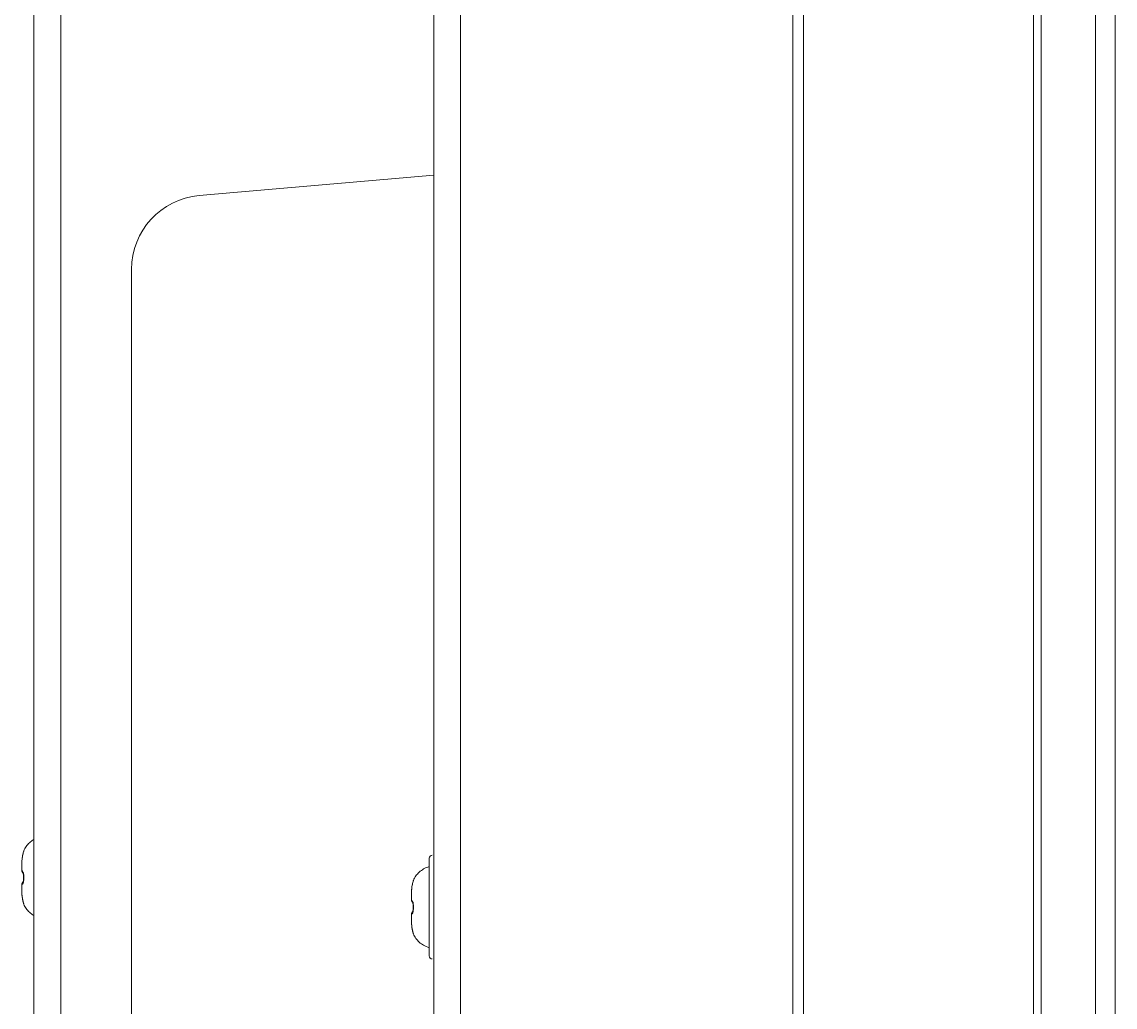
# Model space of a CAD drawing. Extents: x -382 to 1420, y -377 to 265.
# Drawn here: x -360.875 to -357.97, y -8.895 to -6.276 of the extents above; entities that cross this region are included whole.
import ezdxf

# ---------------------------------------------------------------- set-up
doc = ezdxf.new("R2010")
doc.units = 0
doc.header["$MEASUREMENT"] = 0
doc.layers.add('PDF_レイヤー 1', color=7, linetype='CONTINUOUS')

msp = doc.modelspace()

# ---------------------------------------------------------------- linework, layer by layer
at = {"layer": 'PDF_レイヤー 1', "lineweight": 0}
for points in [[(-358.02171, 7.05571), (-358.1667, 7.06835), (-358.1667, -25.76026)], [(-358.18636, -25.74844), (-358.18636, 7.05656)], [(-358.18636, -25.74055), (-358.18636, 7.04876)], [(-357.96984, 7.00387), (-358.02164, 7.05567), (-358.02164, -25.74753)], [(-358.02164, -25.74746), (-357.96984, -25.69579), (-357.96984, 7.00394)], [(-359.70952, -21.45991), (-359.70952, 5.1687), (-358.82682, 6.84425)], [(-358.82676, 6.84428), (-358.82676, -25.61062), (-358.1864, -25.61062)], [(-360.8436, -2.02815), (-360.8436, -25.70896)], [(-360.84365, -5.78133), (-360.77172, -5.78133), (-360.77172, -16.9502)], [(-360.87037, -8.48128), (-360.87135, -8.48503)], [(-360.87371, -8.49585), (-360.87371, -8.49585)], [(-360.87201, -8.53797), (-360.87201, -8.53797)], [(-360.87374, -8.56869), (-360.87387, -8.56869), (-360.87401, -8.56869), (-360.87415, -8.56869), (-360.87429, -8.56869), (-360.87443, -8.56869), (-360.87457, -8.56869), (-360.87471, -8.56869), (-360.87485, -8.56869), (-360.87499, -8.56869), (-360.87512, -8.56855), (-360.87512, -8.58813)], [(-360.87194, -8.56319), (-360.87208, -8.56347), (-360.8725, -8.56388), (-360.87278, -8.56444), (-360.87292, -8.56458), (-360.87319, -8.56513), (-360.87333, -8.56569), (-360.87347, -8.56625), (-360.87361, -8.56694), (-360.87375, -8.5675), (-360.87375, -8.56805), (-360.87375, -8.56875)], [(-360.87371, -8.56869), (-360.87343, -8.56855), (-360.87315, -8.56827), (-360.87274, -8.56786), (-360.87246, -8.5673), (-360.87232, -8.56688), (-360.87204, -8.56647), (-360.8719, -8.56591), (-360.87162, -8.56536), (-360.87149, -8.5648), (-360.87135, -8.56425), (-360.87121, -8.56369)], [(-360.8716, -8.56204), (-360.87201, -8.56343)], [(-360.87201, -8.5634), (-360.87201, -8.5634)], [(-360.87003, -8.55221), (-360.87017, -8.55221), (-360.8703, -8.55221), (-360.87044, -8.55221), (-360.87058, -8.55221), (-360.87058, -8.55415), (-360.87072, -8.55651), (-360.87086, -8.55859), (-360.87114, -8.5604), (-360.87142, -8.56165), (-360.87155, -8.56207)], [(-360.87058, -8.55369), (-360.87058, -8.55591), (-360.87086, -8.558), (-360.87114, -8.5598), (-360.87142, -8.56133), (-360.87155, -8.56202)], [(-360.87092, -8.56251), (-360.87092, -8.56223), (-360.87078, -8.56126), (-360.8705, -8.56015), (-360.8705, -8.55945), (-360.87036, -8.55834), (-360.87022, -8.55737), (-360.87008, -8.5564), (-360.87008, -8.55529), (-360.87008, -8.55418), (-360.87008, -8.5532), (-360.87008, -8.55223)], [(-360.87058, -8.54719), (-360.87058, -8.54927)], [(-360.87003, -8.54922), (-360.87017, -8.54922), (-360.8703, -8.54922), (-360.87044, -8.54922), (-360.87058, -8.54922), (-360.87058, -8.55019)], [(-360.87058, -8.55023), (-360.87058, -8.55218)], [(-360.87004, -8.55221), (-360.87004, -8.54929)], [(-359.83505, -8.56001), (-359.83602, -8.56376)], [(-360.87512, -8.58808), (-360.87499, -8.59419)], [(-360.87493, -8.59424), (-360.87451, -8.60049)], [(-359.83837, -8.57465), (-359.83837, -8.57465)], [(-360.87444, -8.60056), (-360.87375, -8.60556)], [(-360.87037, -8.61988), (-360.87065, -8.61891), (-360.87107, -8.61738), (-360.87121, -8.61696), (-360.87149, -8.61557), (-360.8719, -8.61419), (-360.87218, -8.6128), (-360.8726, -8.61127), (-360.87287, -8.60988), (-360.87315, -8.60835), (-360.87343, -8.60696), (-360.87371, -8.60544)], [(-360.87371, -8.60551), (-360.87343, -8.60689)], [(-360.87371, -8.60551), (-360.87371, -8.60551)], [(-360.8735, -8.60673), (-360.87322, -8.60812)], [(-360.87329, -8.60781), (-360.87301, -8.6092)], [(-360.8731, -8.60883), (-360.87296, -8.60994)], [(-360.87303, -8.60924), (-360.87275, -8.61091)], [(-360.87282, -8.61032), (-360.87254, -8.61185)], [(-360.87255, -8.61141), (-360.87228, -8.61266)], [(-360.87235, -8.61235), (-360.87207, -8.6136)], [(-360.87214, -8.6133), (-360.87186, -8.61441)], [(-360.87194, -8.61419), (-360.87167, -8.61516)], [(-360.87174, -8.61501), (-360.87132, -8.61653)], [(-360.87153, -8.61581), (-360.87042, -8.62012)], [(-360.87119, -8.6171), (-360.87036, -8.62002)], [(-360.87004, -8.62143), (-360.87004, -8.6213), (-360.87004, -8.62116), (-360.87004, -8.62102), (-360.87004, -8.62088), (-360.87018, -8.62074), (-360.87018, -8.6206), (-360.87018, -8.62046), (-360.87032, -8.62032), (-360.87032, -8.62019), (-360.87032, -8.62005), (-360.87032, -8.61991)], [(-360.84372, -8.65161), (-360.84678, -8.64967), (-360.8497, -8.64759), (-360.85247, -8.6455), (-360.85511, -8.64314), (-360.85747, -8.64092), (-360.85969, -8.63856), (-360.86178, -8.63606), (-360.86372, -8.63328), (-360.86553, -8.6305), (-360.86706, -8.62773), (-360.86858, -8.62467), (-360.86997, -8.62162), (-360.86997, -8.62148)], [(-359.83524, -8.62592), (-359.83524, -8.628)], [(-359.83469, -8.62795), (-359.83483, -8.62795), (-359.83497, -8.62795), (-359.83511, -8.62795), (-359.83524, -8.62795), (-359.83524, -8.62892)], [(-359.8347, -8.63093), (-359.8347, -8.62802)], [(-359.8384, -8.64742), (-359.83854, -8.64742), (-359.83867, -8.64742), (-359.83881, -8.64742), (-359.83895, -8.64742), (-359.83909, -8.64742), (-359.83923, -8.64742), (-359.83937, -8.64742), (-359.83951, -8.64742), (-359.83965, -8.64742), (-359.83979, -8.64728), (-359.83979, -8.66686)], [(-359.83661, -8.64192), (-359.83674, -8.6422), (-359.83716, -8.64261), (-359.83744, -8.64317), (-359.83758, -8.64331), (-359.83785, -8.64386), (-359.83799, -8.64456), (-359.83813, -8.64497), (-359.83827, -8.64567), (-359.83841, -8.64622), (-359.83841, -8.64678), (-359.83841, -8.64747)], [(-359.83837, -8.64742), (-359.83809, -8.64728), (-359.83781, -8.647), (-359.8374, -8.64659), (-359.83712, -8.64603), (-359.83698, -8.64561), (-359.8367, -8.6452), (-359.83656, -8.64464), (-359.83629, -8.64409), (-359.83615, -8.64353), (-359.83601, -8.64297), (-359.83587, -8.64242)], [(-359.83661, -8.64213), (-359.83661, -8.64213)], [(-359.83626, -8.64077), (-359.83654, -8.64216)], [(-359.83469, -8.63093), (-359.83483, -8.63093), (-359.83497, -8.63093), (-359.83511, -8.63093), (-359.83524, -8.63093), (-359.83524, -8.63288), (-359.83538, -8.63524), (-359.83552, -8.63732), (-359.8358, -8.63913), (-359.83608, -8.64038), (-359.83622, -8.64079)], [(-359.83524, -8.63242), (-359.83524, -8.63464), (-359.83552, -8.63673), (-359.8358, -8.63853), (-359.83608, -8.64006), (-359.83622, -8.64075)], [(-359.83559, -8.64124), (-359.83559, -8.64096), (-359.83545, -8.63999), (-359.83517, -8.63888), (-359.83517, -8.63818), (-359.83504, -8.63721), (-359.8349, -8.6361), (-359.83476, -8.63513), (-359.83476, -8.63402), (-359.83476, -8.63291), (-359.83476, -8.63193), (-359.83476, -8.63096)], [(-359.83524, -8.62891), (-359.83524, -8.63099)], [(-359.83979, -8.66688), (-359.83965, -8.67299)], [(-359.83959, -8.67297), (-359.83917, -8.67936)], [(-359.83912, -8.67935), (-359.83842, -8.68421)], [(-359.83505, -8.69861), (-359.83533, -8.69764), (-359.83574, -8.69611), (-359.83588, -8.69569), (-359.83616, -8.6943), (-359.83658, -8.69291), (-359.83686, -8.69153), (-359.83727, -8.69), (-359.83755, -8.68861), (-359.83783, -8.68708), (-359.8381, -8.68569), (-359.83838, -8.68417)], [(-359.83837, -8.68423), (-359.83809, -8.68576)], [(-359.83837, -8.68423), (-359.83837, -8.68423)], [(-359.83816, -8.68546), (-359.83788, -8.68685)], [(-359.83797, -8.68654), (-359.83769, -8.68793)], [(-359.83776, -8.68762), (-359.83762, -8.6886)], [(-359.83769, -8.68796), (-359.83741, -8.68962)], [(-359.83748, -8.68905), (-359.8372, -8.69058)], [(-359.83722, -8.69014), (-359.83694, -8.69139)], [(-359.83701, -8.69108), (-359.83673, -8.69233)], [(-359.83681, -8.69203), (-359.83654, -8.69314)], [(-359.83661, -8.69291), (-359.83633, -8.69389)], [(-359.8364, -8.69372), (-359.83598, -8.69525)], [(-359.8362, -8.69454), (-359.83509, -8.69884)], [(-359.83586, -8.6959), (-359.83502, -8.69882)], [(-359.8347, -8.70016), (-359.8347, -8.70003), (-359.8347, -8.69989), (-359.8347, -8.69975), (-359.8347, -8.69961), (-359.83484, -8.69947), (-359.83484, -8.69933), (-359.83484, -8.69919), (-359.83498, -8.69905), (-359.83498, -8.69891), (-359.83498, -8.69878), (-359.83498, -8.69864)], [(-359.79253, -8.73767), (-359.79266, -8.73767), (-359.79669, -8.73615), (-359.80044, -8.73448), (-359.80405, -8.73268), (-359.80739, -8.73087), (-359.81058, -8.72906), (-359.8135, -8.72698), (-359.81627, -8.7249), (-359.81891, -8.72268), (-359.81933, -8.72226), (-359.82183, -8.72004), (-359.82405, -8.71754), (-359.82627, -8.7149), (-359.82808, -8.7124), (-359.83002, -8.70962), (-359.83155, -8.70671), (-359.83308, -8.70379), (-359.83447, -8.70073), (-359.83474, -8.70018)]]:
    msp.add_lwpolyline(points, dxfattribs=at)
for points in [[(-358.79795, 6.84425), (-358.79795, -25.61062, -0.0561077), (-358.80418, -25.66745), (-358.8046, -25.66925), (-358.80627, -25.6755), (-358.80779, -25.68148), (-358.8096, -25.68703), (-358.8114, -25.69231), (-358.81335, -25.69731), (-358.81543, -25.70203), (-358.81751, -25.70647), (-358.8196, -25.71078), (-358.82182, -25.71467), (-358.82418, -25.71842), (-358.82654, -25.72203), (-358.82904, -25.72522), (-358.83154, -25.72828), (-358.83418, -25.73119), (-358.83682, -25.73397), (-358.8396, -25.73647, -0.1777857), (-358.86819, -25.74843, -0.3653446), (-358.90041, -25.70897)], [(-359.78072, -2.34727), (-359.78072, -21.40391), (-360.77855, -21.57987, 0.3643331), (-360.8436, -21.65736), (-360.75083, -21.64139)], [(-359.78069, -6.68322), (-360.40411, -6.7378, 0.3888559), (-360.58382, -6.93388), (-360.58382, -16.2743, 0.3885914), (-360.40411, -16.4704), (-359.78069, -16.52498)], [(-360.84372, -8.44974), (-360.84678, -8.45169), (-360.8497, -8.45377), (-360.85247, -8.45585), (-360.85511, -8.45821), (-360.85747, -8.46044), (-360.85969, -8.46294), (-360.86178, -8.46543), (-360.86372, -8.46807), (-360.86553, -8.47085), (-360.86706, -8.47377), (-360.86858, -8.47668), (-360.86997, -8.47988), (-360.8714, -8.48507, 0.0229583), (-360.87371, -8.49586), (-360.87371, -8.49585), (-360.87444, -8.50081), (-360.87493, -8.50711), (-360.87512, -8.51328), (-360.87512, -8.53286, -0.1808935), (-360.87201, -8.53797), (-360.8718, -8.53858), (-360.87153, -8.53955), (-360.87125, -8.54094), (-360.87097, -8.54261), (-360.87069, -8.54469), (-360.87062, -8.54925), (-360.87062, -8.54786), (-360.87062, -8.54578), (-360.8709, -8.54383), (-360.87104, -8.54203), (-360.87132, -8.5405), (-360.87115, -8.53769), (-360.87101, -8.5388), (-360.87074, -8.53991), (-360.8706, -8.54103), (-360.87032, -8.54228), (-360.87018, -8.54339), (-360.87018, -8.5445), (-360.87004, -8.54575), (-360.87004, -8.54603), (-360.87004, -8.54714), (-360.87004, -8.54839), (-360.87004, -8.54922)], [(-360.87371, -8.49585, -0.0223405), (-360.87044, -8.48161), (-360.87044, -8.48148), (-360.8703, -8.4812), (-360.8703, -8.48106), (-360.8703, -8.48092), (-360.87017, -8.48078), (-360.87017, -8.4805), (-360.87017, -8.48036), (-360.87017, -8.48023), (-360.87003, -8.48009), (-360.87003, -8.47995)], [(-359.78467, -8.49165, 0.414489), (-359.79253, -8.49952), (-359.79253, -8.75935, 0.414489), (-359.78461, -8.76728)], [(-360.87194, -8.53823, -0.1932347), (-360.87371, -8.53275), (-360.87385, -8.53275), (-360.87399, -8.53275), (-360.87412, -8.53275), (-360.87426, -8.53275), (-360.8744, -8.53275), (-360.87454, -8.53275), (-360.87482, -8.53275), (-360.8751, -8.53275), (-360.8751, -8.53289)], [(-359.79253, -8.52115), (-359.79266, -8.52129), (-359.79669, -8.52282), (-359.80044, -8.52435), (-359.80405, -8.52615), (-359.80739, -8.52796), (-359.81058, -8.5299), (-359.8135, -8.53198), (-359.81627, -8.53393), (-359.81891, -8.53615), (-359.81933, -8.53657), (-359.82183, -8.53893), (-359.82405, -8.54143), (-359.82627, -8.54393), (-359.82808, -8.54657), (-359.83002, -8.54921), (-359.83155, -8.55212), (-359.83308, -8.55504), (-359.83447, -8.55823), (-359.83606, -8.5638, 0.0229583), (-359.83837, -8.57466), (-359.83837, -8.57465), (-359.83912, -8.57954), (-359.83959, -8.58584), (-359.83979, -8.59201), (-359.83979, -8.61159, 0.246156), (-359.83654, -8.61725), (-359.83667, -8.6167), (-359.83647, -8.61731), (-359.83619, -8.61828), (-359.83591, -8.61967), (-359.83563, -8.62134), (-359.83536, -8.62342), (-359.83523, -8.62798), (-359.83523, -8.62659), (-359.83537, -8.6245), (-359.83551, -8.62256), (-359.83579, -8.62075), (-359.83606, -8.61923), (-359.83581, -8.61642), (-359.83567, -8.61753), (-359.8354, -8.61864), (-359.83512, -8.61975), (-359.83498, -8.621), (-359.83484, -8.62212), (-359.83484, -8.62323), (-359.8347, -8.62448), (-359.8347, -8.62475), (-359.8347, -8.62587), (-359.8347, -8.62712), (-359.8347, -8.62795)], [(-359.83837, -8.57458, -0.0223405), (-359.83511, -8.56034), (-359.83511, -8.5602), (-359.83497, -8.56007), (-359.83497, -8.55979), (-359.83497, -8.55965), (-359.83483, -8.55951), (-359.83483, -8.55937), (-359.83483, -8.55909), (-359.83483, -8.55895), (-359.83469, -8.55882), (-359.83469, -8.55868)], [(-359.83586, -8.61642, 0.1808935), (-359.83835, -8.61142, 0.1473333), (-359.83586, -8.61642)]]:
    msp.add_lwpolyline(points, format="xyb", dxfattribs=at)
msp.add_arc((-359.83865, -8.61571), 0.00424, 86.24827, 105.17291, dxfattribs=at)
for points in [[(-360.87004, -8.47999), (-360.87018, -8.48041), (-360.87032, -8.48082), (-360.87032, -8.48124)], [(-360.87004, -8.47999), (-360.87018, -8.48041), (-360.87032, -8.48082), (-360.87032, -8.48124)], [(-360.87499, -8.50739), (-360.87499, -8.50933), (-360.87512, -8.51128), (-360.87512, -8.51322)], [(-360.87486, -8.50521), (-360.87486, -8.5059), (-360.87486, -8.50674), (-360.875, -8.50743)], [(-360.87451, -8.50156), (-360.87465, -8.50281), (-360.87465, -8.50406), (-360.87479, -8.50517)], [(-360.87371, -8.49585), (-360.87399, -8.49779), (-360.87426, -8.4996), (-360.87454, -8.50154)], [(-360.87512, -8.53287), (-360.87512, -8.53551), (-360.87374, -8.53787), (-360.87165, -8.5394)], [(-360.8716, -8.56204), (-360.87382, -8.56343), (-360.87507, -8.56593), (-360.87507, -8.56856)], [(-360.87119, -8.56366), (-360.87119, -8.56338), (-360.87105, -8.56297), (-360.87092, -8.56255)], [(-359.8347, -8.55872), (-359.83484, -8.55913), (-359.83498, -8.55955), (-359.83498, -8.55997)], [(-359.8347, -8.55872), (-359.83484, -8.55913), (-359.83498, -8.55955), (-359.83498, -8.55997)], [(-360.87512, -8.58808), (-360.87512, -8.59016), (-360.87512, -8.59224), (-360.87499, -8.59433)], [(-360.87493, -8.59438), (-360.87493, -8.59633), (-360.87465, -8.59827), (-360.87451, -8.60021)], [(-359.83959, -8.5861), (-359.83973, -8.58805), (-359.83973, -8.58999), (-359.83973, -8.59194)], [(-359.83952, -8.58394), (-359.83952, -8.58463), (-359.83952, -8.58533), (-359.83952, -8.58616)], [(-359.83917, -8.58029), (-359.83931, -8.58154), (-359.83931, -8.58279), (-359.83945, -8.5839)], [(-359.83837, -8.57458), (-359.83865, -8.57652), (-359.83892, -8.57833), (-359.8392, -8.58027)], [(-360.87444, -8.60015), (-360.8743, -8.60195), (-360.87403, -8.60376), (-360.87375, -8.60556)], [(-360.87037, -8.62016), (-360.87037, -8.62057), (-360.87024, -8.62099), (-360.8701, -8.62141)], [(-360.87037, -8.62016), (-360.87037, -8.62057), (-360.87024, -8.62099), (-360.8701, -8.62141)], [(-359.83626, -8.64077), (-359.83848, -8.64216), (-359.83973, -8.64466), (-359.83973, -8.64729)], [(-359.83586, -8.64246), (-359.83586, -8.64204), (-359.83572, -8.64163), (-359.83558, -8.64121)], [(-359.83979, -8.66688), (-359.83979, -8.66896), (-359.83979, -8.67104), (-359.83965, -8.67312)], [(-359.83959, -8.67311), (-359.83959, -8.67506), (-359.83931, -8.677), (-359.83917, -8.67894)], [(-359.83912, -8.67887), (-359.83898, -8.68068), (-359.8387, -8.68249), (-359.83842, -8.68429)], [(-359.83505, -8.69889), (-359.83505, -8.6993), (-359.83491, -8.69972), (-359.83477, -8.70014)], [(-359.83505, -8.69889), (-359.83505, -8.6993), (-359.83491, -8.69972), (-359.83477, -8.70014)]]:
    msp.add_open_spline(points, degree=3, dxfattribs=at)

doc.saveas('drawing.dxf')
